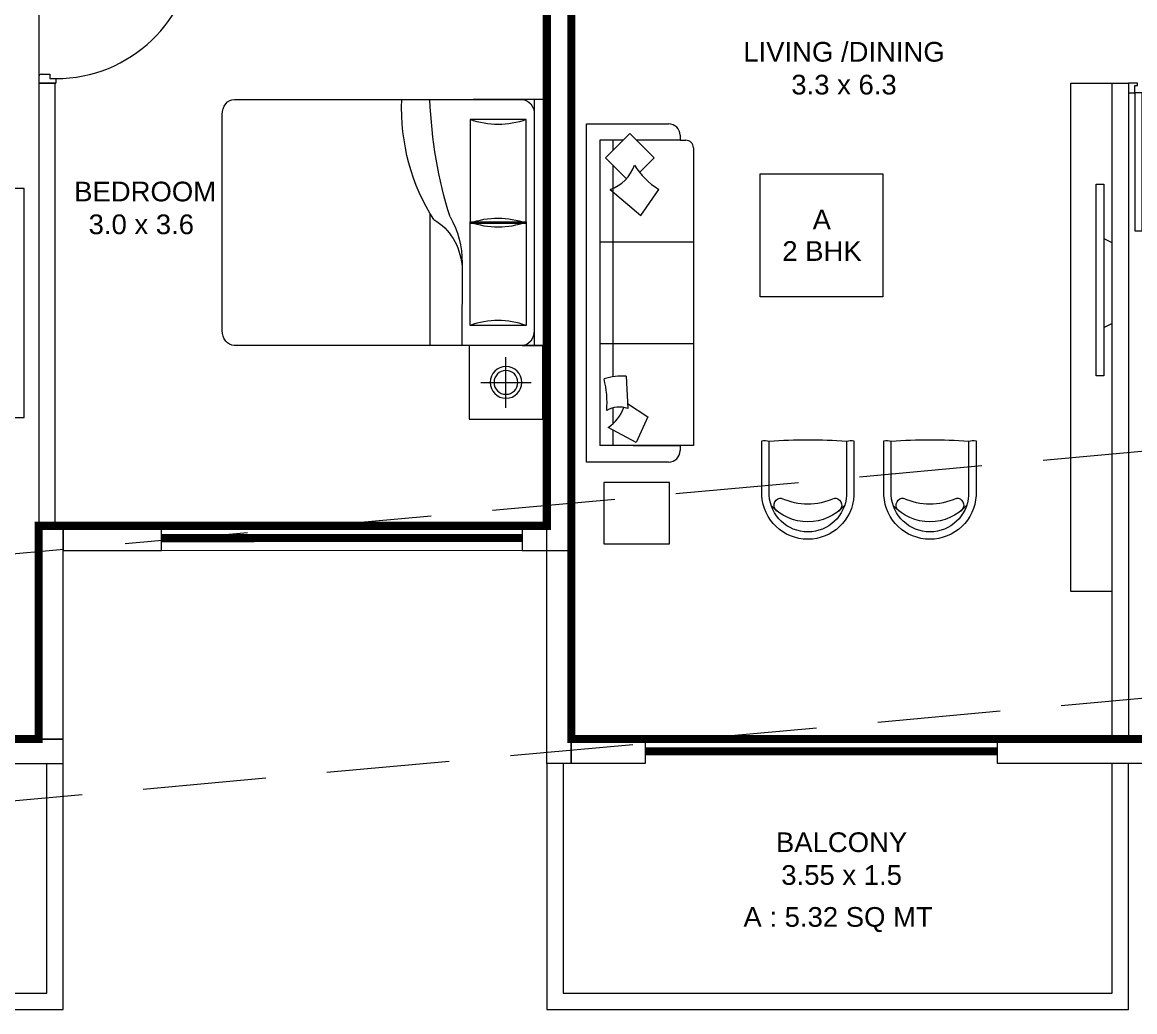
# Model space of a CAD drawing. Header units: inches. Extents: x 27644242 to 29761523, y -859349 to 216979.
# Drawn here: x 29175980 to 29182768, y -566356 to -560322 of the extents above; entities that cross this region are included whole.
import ezdxf

# ---------------------------------------------------------------- set-up
doc = ezdxf.new("R2010")
doc.units = ezdxf.units.IN
doc.header["$MEASUREMENT"] = 0
doc.set_wipeout_variables(frame=1)
doc.linetypes.add('01-Xref Col Podium Lvl-1$0$HIDDEN', pattern=[0.375, 0.25, -0.125])
doc.linetypes.add('DASHED', pattern=[0.75, 0.5, -0.25])
doc.layers.get('Defpoints').update_dxf_attribs({"color": 8})
for name, color, linetype, lineweight in [('DOOR', 4, 'Continuous', 0), ('DOORS', 1, 'Continuous', 9), ('ELEVATION', 40, 'Continuous', 13), ('FURN', 250, 'Continuous', 0), ('RVA Site Boundary', 17, 'Continuous', 15), ('WALL', 7, 'Continuous', 20), ('WINDOW', 162, 'Continuous', 13)]:
    doc.layers.add(name, color=color, linetype=linetype, lineweight=lineweight)
doc.layers.add('text', color=7, linetype='Continuous')
doc.styles.add('AMITS', font='arial.ttf')

# ---------------------------------------------------------------- blocks, each defined once
blk = doc.blocks.new('A$C6E20521E-flat-1-flatten-1')
at = {"layer": 'DOORS', "color": 251}
for p, q in [((-62.99910065159202, 103.4984974906001), (-62.99910404905677, 948.8991733481562)), ((-62.99910404905677, 948.8991733481562), (-26.99961033836007, 948.8991734928568)), ((-26.99960694089532, 103.4984976353007), (-26.99961033836007, 948.8991734928568)), ((-899.9873282499611, -5.018892261432484e-05), (-899.9873286634684, 103.4984941276998)), ((-872.9877083823085, 103.4984942361407), (-899.9873286634684, 103.4984941276998)), ((-872.9877082370222, 67.49900052427984), (-872.9877083823085, 103.4984942361407)), ((-26.99960694089532, 103.4984976353007), (-62.99910065159202, 103.4984974906001)), ((-26.99960694089532, 103.4984976353007), (1.329183578491211e-05, 103.4984977437707)), ((-26.999606795609, 67.49900392343989), (-26.99960694089532, 103.4984976353007)), ((1.370534300804138e-05, -4.657285171560943e-05), (1.329183578491211e-05, 103.4984977437707)), ((1.370534300804138e-05, 1.455191522836685e-10), (-899.9873282499611, -1.481217623222619e-06)), ((-845.9880880042911, 67.49900063286259), (-872.9877082370222, 67.49900052427984)), ((-845.9880877882242, 13.49976011757462), (-845.9880880042911, 67.49900063286259)), ((-53.99922686442733, 13.49976329991841), (-53.99922708049417, 67.49900381497355)), ((-53.99922708049417, 67.49900381497355), (-26.999606795609, 67.49900392343989)), ((-859.4878978766501, -5.002611578674987e-05), (-899.9873282499611, -5.018892261432484e-05)), ((-40.49941666796803, -4.673542207456194e-05), (1.370534300804138e-05, -4.657285171560943e-05))]:
    blk.add_line(p, q, dxfattribs=at)
at = {"layer": 'DOORS', "color": 251, "extrusion": (0, 0, -1)}
for centre, major_axis, ratio, start_param, end_param in [((-26.99960694089532, 103.4984976353589), (-729.2673378727984, -428.7948433508517), 0.9999999999999949, 0.5315346146767524, 2.05976489707718), ((-859.4878979288042, 13.49976006335783), (-11.69117850705555, -6.749905084067657), 0.9999999999999948, 3.665191426771261, 5.235987753503633), ((-40.4994167201221, 13.49976335410975), (-11.69117850705555, -6.749905084067657), 0.9999999999999948, 5.235987753503633, 6.806784080361053)]:
    blk.add_ellipse(centre, major_axis=major_axis, ratio=ratio, start_param=start_param, end_param=end_param, dxfattribs=at)
blk = doc.blocks.new('A$C700F438C')
at = {"layer": 'FURN', "color": 8, "extrusion": (-6.65398739e-08, 5.27913299e-08, 0.9999999999999966)}
for p, q in [((0.0734448978928413, 1.500018697595919, 3.56294328903e-05), (1.830344896276073, 1.500093958229854, 3.57463328235e-05)), ((1.97999489614267, 1.500100368813264, 3.57562901776e-05), (1.529994896554853, 1.500081092084201, 3.57263482513e-05)), ((1.97999489614267, 1.500100368813264, 3.57562901776e-05), (1.529994896554853, 1.500081092084201, 3.57263482513e-05)), ((1.979988255154239, 1.500090496948359, 3.57562902558e-05), (1.530026043945326, 1.500090964999344, 3.57263498039e-05)), ((1.903794896210456, 1.500097104620408, 3.57512200111e-05), (1.903859151974756, 9.71059967014e-05, 3.58304112815e-05)), ((5.52370602236e-05, 0.0914469115035672, 3.56989099295e-05), (-1.1843185348e-06, 1.408559410292582, 3.56293740573e-05)), ((1.85480011810614, 1.378195005708903, 3.57543952774e-05), (1.512075118414941, 1.378180324337904, 3.57315911756e-05)), ((1.512075118414941, 1.378180324337904, 3.57315911756e-05), (1.512102174376195, 0.7465803249344845, 3.57649359799e-05)), ((1.85483967406617, 0.7465950068410621, 3.5787740913e-05), (1.85480011810614, 1.378195005708903, 3.57543952774e-05)), ((1.267274926716709, 0.7990448372490846, 3.57458755325e-05), (1.267309152548477, 6.98379925552e-05, 3.57880567634e-05)), ((1.512101874515792, 0.7535803248973707, 3.57645664195e-05), (1.854839374205766, 0.7535950068038347, 3.57873713561e-05)), ((1.512128930475228, 0.1219803254939507, 3.57979112238e-05), (1.512101874515792, 0.7535803248973707, 3.57645664195e-05)), ((1.854839374205766, 0.7535950068038347, 3.57873713561e-05), (1.854853930166427, 0.1219950068650633, 3.58207153255e-05)), ((1.512102174376195, 0.7465803249344845, 3.57649359799e-05), (1.85483967406617, 0.7465950068410621, 3.5787740913e-05)), ((1.463150107949331, 0.5030157277345779, 3.5774536812e-05), (1.463171652372693, 7.82281888405e-05, 3.58010889876e-05)), ((1.854853930166427, 0.1219950068650633, 3.58207153255e-05), (1.512128930475228, 0.1219803254939507, 3.57979112238e-05)), ((1.830409152040374, 9.39596061471e-05, 3.5825524094e-05), (0.0735091536553227, 1.86989722124e-05, 3.57086241607e-05)), ((1.903859151974756, 9.71059967014e-05, 3.58304112815e-05), (1.980059151905152, 0.000100370189557, 3.5835481448e-05))]:
    blk.add_line(p, q, dxfattribs=at)
at = {"layer": 'FURN', "linetype": 'Continuous', "lineweight": 0, "extrusion": (-6.65398739e-08, 5.27913299e-08, 0.9999999999999966)}
blk.add_line((1.830411343788, 9.59323838288e-05, 3.58255241331e-05), (1.917418467628522, 9.76868394673e-05, 3.58313134861e-05), dxfattribs=at)
at = {"layer": 'FURN', "color": 8, "extrusion": (6.65398739000137e-08, -5.279133024001068e-08, -0.9999999999999967)}
blk.add_ellipse((0.0734539332624991, 1.40857777869769, 3.56342607795e-05), major_axis=(3.917071146600001e-06, -0.09144091911745802, 4.827548400000001e-09), ratio=0.8032073384844304, start_param=1.570796326798626, end_param=3.141592653595563, dxfattribs=at)
at = {"layer": 'FURN', "color": 8, "extrusion": (6.653987390000091e-08, -5.279132991157698e-08, -0.9999999999999962)}
blk.add_ellipse((1.9588795760028, 1.454399361333457, 3.5757297784e-05), major_axis=(4.614118608890013e-05, -1.077129556435492, 5.686617200000081e-08), ratio=0.8032073384863767, start_param=0.8805869663578222, end_param=1.613255630245892, dxfattribs=at)
at = {"layer": 'FURN', "color": 8, "extrusion": (6.653987389999814e-08, -5.279132986689414e-08, -0.9999999999999967)}
blk.add_ellipse((3.066950111988262, 1.602541370870198, 3.58232080444e-05), major_axis=(9.60825641048e-05, -2.242971343530324, 1.184158334e-07), ratio=0.8032073384830688, start_param=1.197174663451374, end_param=1.525138319639651, dxfattribs=at)
at = {"layer": 'FURN', "color": 8, "extrusion": (6.653987390001414e-08, -5.279133024045852e-08, -0.9999999999999966)}
blk.add_ellipse((1.830351004307885, 1.408673395888399, 3.57511594409e-05), major_axis=(3.917070531000001e-06, -0.0914409191174582, 4.8275484e-09), ratio=0.8032073384844299, start_param=3.141592653587181, end_param=4.712388980382991, dxfattribs=at)
at = {"layer": 'FURN', "color": 8, "extrusion": (6.65398738999977e-08, -5.279132984662301e-08, -0.9999999999999961)}
blk.add_ellipse((1.683422688125574, 2.109731956150653, 3.57043730368e-05), major_axis=(3.26422560197e-05, -0.7620076593121435, 4.022956970000001e-08), ratio=0.803207338485015, start_param=-0.2837941239958099, end_param=0.2837941239958015, dxfattribs=at)
at = {"layer": 'FURN', "color": 8, "extrusion": (6.653987395153829e-08, -5.279132985506829e-08, -0.9999999999999966)}
blk.add_ellipse((0.6693184917839972, 0.0845358356673387, 3.57438074694e-05), major_axis=(-0.7051042924152645, -0.6147182222742352, -1.44657583e-08), ratio=0.6046171697044727, start_param=2.952061422325571, end_param=3.536755933202645, dxfattribs=at)
at = {"layer": 'FURN', "color": 8, "extrusion": (6.653987392887314e-08, -5.279132989028567e-08, -0.9999999999999969)}
blk.add_ellipse((-0.0315052721907705, 0.1902796698749398, 3.56915923838e-05), major_axis=(-1.466956369304711, -0.4935622255935573, -7.155528560000007e-08), ratio=0.5810071678568102, start_param=3.019706066902618, end_param=3.343380915826029, dxfattribs=at)
at = {"layer": 'FURN', "color": 8, "extrusion": (-6.65398738999986e-08, 5.279132984662252e-08, 0.9999999999999961)}
blk.add_ellipse((1.683455694585063, 1.485123548410683, 3.57373491404e-05), major_axis=(3.26422560253e-05, -0.7620076593121435, 4.022956970000001e-08), ratio=0.8032073384850026, start_param=-0.2837941239958166, end_param=0.2837941239958039, dxfattribs=at)
at = {"layer": 'FURN', "color": 8, "extrusion": (6.653987389999818e-08, -5.27913298467047e-08, -0.9999999999999962)}
blk.add_ellipse((1.683518668307442, 0.0150517847331457, 3.5814960377e-05), major_axis=(3.264225508040042e-05, -0.7620076593121599, 4.022956970000062e-08), ratio=0.8032073384865159, start_param=2.857798529592992, end_param=3.425386777583513, dxfattribs=at)
at = {"layer": 'FURN', "color": 8, "extrusion": (-6.653987390000046e-08, 5.279132984662319e-08, 0.9999999999999963)}
blk.add_ellipse((1.683539174768156, -0.6095566235422895, 3.58479356493e-05), major_axis=(3.26422560175e-05, -0.7620076593121435, 4.02295697e-08), ratio=0.8032073384850155, start_param=2.857798529593992, end_param=3.425386777585604, dxfattribs=at)
at = {"layer": 'FURN', "color": 8, "extrusion": (6.653987390001373e-08, -5.279133024062744e-08, -0.9999999999999969)}
blk.add_ellipse((0.0735103556726244, 0.0914412343101958, 3.57037979235e-05), major_axis=(3.917070298899999e-06, -0.09144091911745819, 4.827548399999999e-09), ratio=0.8032073384844313, start_param=-5.7712e-12, end_param=1.57079632679118, dxfattribs=at)
at = {"layer": 'FURN', "color": 8, "extrusion": (6.65398739000147e-08, -5.279133024001162e-08, -0.9999999999999967)}
blk.add_ellipse((1.830407426718011, 0.091536851501246, 3.58206965849e-05), major_axis=(3.917071145300001e-06, -0.09144091911745802, 4.827548400000001e-09), ratio=0.803207338484428, start_param=-1.570796326791178, end_param=5.7536e-12, dxfattribs=at)
blk = doc.blocks.new('BEDROOM')
at = {"layer": 'FURN', "linetype": 'Continuous', "extrusion": (-5.003048166632985e-08, -8.665531942546749e-08, 0.999999999999995)}
for p, q in [((1066.070232762847, 501.3380505466466, -0.000171289452720232), (1066.070206909333, 192.6055803620838, -0.0001980427648345707)), ((911.7039847438076, 346.9718283813472, -0.0001923891247518951), (1220.436454928372, 346.9718025273832, -0.0001769430928029077))]:
    blk.add_line(p, q, dxfattribs=at)
at = {"layer": 'FURN', "ltscale": 500}
blk.add_line((1314.578011713922, 122.087698510134, -9.216121090080294e-05), (1315.198130793869, -1377.902299990721, 2.48985650263001e-05), dxfattribs=at)
at = {"layer": 'FURN', "ltscale": 0.05, "extrusion": (-5.003048166632985e-08, -8.665531942546749e-08, 0.999999999999995), "elevation": -0.0002680690688657816}
blk.add_lwpolyline([(1291.070200993554, 121.9717966123281), (841.0702009935537, 121.9718342963589), (841.0702386748651, 571.971834296358), (1291.070238674865, 571.9717966123263)], close=True, dxfattribs=at)
at = {"layer": 'FURN', "linetype": 'Continuous', "extrusion": (-5.003048166632985e-08, -8.665531942546749e-08, 0.999999999999995)}
for radius in [96.95097812864591, 72.76423796726482]:
    blk.add_circle((1066.070219836068, 346.9718154543436, -0.0002680690688657944), radius, dxfattribs=at)
at = {"layer": 'FURN', "extrusion": (-3.01071703099981e-07, 1.307071692000439e-07, 0.9999999999999463), "xscale": -1000.000000000015, "yscale": 1000.000000000015, "zscale": 1000.000000000007, "rotation": 180.0236273616612}
blk.add_blockref('A$C700F438C', (-665.4810132270508, 121.3715413175769, -0.03630746716227812), dxfattribs=at)
blk = doc.blocks.new('sofa-14')
at = {"color": 0, "linetype": 'ByBlock'}
for p, q in [((1.350000000000023, 0.6999999999999886), (0.1500000000000341, 0.6999999999999886)), ((0.75, 0.09999999999999432), (0.75, 0.6999999999999886)), ((0.1000000000000227, 0.5999999999999943), (0.05000000000001137, 0.5999999999999943)), ((0.1000000000000227, 0.6500000000000057), (0.1000000000000227, 0.292116317019719)), ((1.400000000000034, 0.3318726589192238), (1.400000000000034, 0.6500000000000057)), ((1.450000000000017, 0.5999999999999943), (1.400000000000034, 0.5999999999999943)), ((0, 0.5500000000000114), (0, 0)), ((1.5, 0), (1.5, 0.5500000000000114)), ((1.201446509032053, 0.2280657825887147), (1.299988721099055, 0.3779428119367196)), ((1.299988721099055, 0.3779428119367196), (1.467510481612976, 0.3007739843259856)), ((0.04850262784793813, 0.2137917797936666), (0.1470448399149689, 0.3636688091416715)), ((0.1470448399149689, 0.3636688091416715), (0.3145666004288898, 0.2864999815309375)), ((1.467510481612976, 0.3007739843259856), (1.368968269545974, 0.1161040731650758)), ((0.3145666004288898, 0.2864999815309375), (0.2160243883618591, 0.1018300703700277)), ((0.1000000000000227, 0.1989949190270011), (0.1000000000000227, 0.09999999999999432)), ((0.2684091107207394, 0.1999999999999886), (1.280462027103852, 0.1999999999999886)), ((1.400000000000034, 0.09999999999999432), (1.400000000000034, 0.1742581046802059)), ((0.1000000000000227, 0.09999999999999432), (1.400000000000034, 0.09999999999999432)), ((0, 0), (1.5, 0))]:
    blk.add_line(p, q, dxfattribs=at)
for centre, radius, start, end in [((0.1500000000000341, 0.6500000000000057), 0.05, 90, 179.9999999999984), ((1.350000000000023, 0.6500000000000057), 0.05, 359.9999999999984, 90), ((0.05000000000001137, 0.5500000000000114), 0.05, 90, 180), ((1.450000000000017, 0.5500000000000114), 0.05, 0, 90), ((1.15895963735727, -0.01681220287790097), 0.2485364400463335, 32.33007279789855, 80.1570426071907), ((0.006015756173155751, -0.03108620567294906), 0.2485364400463335, 32.33007279789855, 80.1570426071907)]:
    blk.add_arc(centre, radius, start, end, dxfattribs=at)
blk = doc.blocks.new('SALE 2')
at = {"layer": 'Defpoints', "ltscale": 500}
blk.add_lwpolyline([(-3258.929488264024, 5470.969117764267, 50, 50, 0), (-3258.934870611876, 3220.96944537817, 50, 50, 0), (-3408.938475448638, 3220.96944537817, 50, 50, 0), (-3408.938252910972, 3320.969120983034, 50, 50, 0), (-5057.397586330771, 3320.970581232687, 50, 50, 0), (-5057.403212107718, 1870.960457351641, 50, 50, 0), (-6957.22530747205, 1870.98896051792, 50, 50, 0), (-6957.231508206576, 3320.992158520152, 50, 50, 0), (-9357.59961847961, 3320.970315747429, 50, 50, 0), (-9357.20150775835, -2629.356312982971, 50, 50, 0), (-5957.400441475213, -2629.356344503234, 50, 50, 0), (-5957.400442112237, -3029.509866380249, 50, 50, 0), (-2857.454522270709, -3029.202851366252, 50, 50, 0), (-2857.454522270709, -3028.880957570975, 50, 50, 0), (741.4246017187834, -3029.115235683857, 50, 50, 0), (741.4246017187834, -1728.951738186413, 50, 50, 0), (3841.512221552432, -1729.063086691895, 50, 50, 0), (3841.472131770104, 1870.803192986757, 50, 50, 0), (2940.951205343008, 1870.96863782953, 50, 50, 0), (2940.951204590499, 3320.969205299974, 50, 50, 0), (741.28285600245, 3320.968637426733, 50, 50, 0), (741.28285600245, 5470.969117764267, 50, 50, 0), (-3258.929488264024, 5470.969117764267, 50, 50, 0)], format="xyseb", dxfattribs=at)
at = {"layer": 'ELEVATION', "ltscale": 500}
for points in [[(-3008.787233490497, -3179.083091529435), (-3008.787233490497, -4679.083086452796), (891.2126717306674, -4679.083086452796), (891.2126796580851, -3179.083086452796)], [(-2908.787233326584, -3179.083091529435), (-2908.787233326584, -4579.083086288883), (791.212672226131, -4579.083086288883), (791.2126794941723, -3179.083085792256)]]:
    blk.add_lwpolyline(points, dxfattribs=at)
at = {"layer": 'WALL', "ltscale": 500}
for p, q in [((3991.282640326768, -1879.012267462676), (3991.282856240869, 2020.720496937283)), ((3841.518771458417, -1729.012267462676, -3.857720164265801e-07), (3841.282856240869, 1870.968637426733)), ((3991.282654166222, -1629.012267462676, -3.911299895189083e-07), (3991.322946023196, -1629.012267462676, -3.911299895189083e-07)), ((3691.303117163479, -1729.012267462676, -3.911299895189083e-07), (3841.522048074752, -1729.012267462676, -3.911299895189083e-07)), ((3691.303117163479, -1729.012267462676, -3.911299895189083e-07), (3691.343207042664, -1879.012267462676, -3.911299895189083e-07)), ((3691.343207042664, -1879.012267462676, -3.911299895189083e-07), (3991.28264586255, -1879.012267462676, -3.911299895189083e-07))]:
    blk.add_line(p, q, dxfattribs=at)
at = {"layer": 'WALL', "color": 7, "ltscale": 500}
blk.add_lwpolyline([(741.28285600245, 970.968637426733), (741.2811407893896, -1729.076822491596), (841.2811410278082, -1729.076822491596), (841.2828562408686, 970.968637426733), (740.8341615647078, 970.968637426733)], dxfattribs=at)
for points in [[(741.2828557565808, -3029.103134611039), (891.28285253793, -3029.063044731854), (891.5592461228371, -1729.076822491596), (741.5592493414879, -1729.076822491596)], [(1491.342915199697, -1878.728775262018), (1491.302825320512, -1728.728778480669), (891.5276792384684, -1729.038152522058), (891.5276792384684, -1879.038149303407)], [(891.2126796580851, -3179.083086452796), (891.1725897789001, -3029.083089671447), (41.23129562288523, -3029.083089671447), (41.23129562288523, -3179.083086452796)]]:
    blk.add_lwpolyline(points, close=True, dxfattribs=at)
at = {"layer": 'WINDOW', "ltscale": 500}
for p, q in [((3691.303117163479, -1729.012267462676, -3.911299895189083e-07), (1491.303058236837, -1729.600252385717)), ((1491.342915199697, -1878.728775262018), (3691.342974126339, -1878.14079035155, -3.911299895189083e-07))]:
    blk.add_line(p, q, dxfattribs=at)
at = {"layer": 'WINDOW', "ltscale": 500, "const_width": 50, "elevation": -3.911299895189083e-07}
blk.add_lwpolyline([(1491.322880975902, -1803.768866747734), (3691.322939902544, -1803.180881837266)], dxfattribs=at)
at = {"layer": 'FURN', "ltscale": 500, "xscale": -1, "rotation": 180}
blk.add_blockref('BEDROOM', (2526.593672621995, -507.2728479227517, 7.117530857045796e-05), dxfattribs=at)
at = {"layer": 'FURN', "ltscale": 1000, "xscale": 931.2742623500526, "yscale": 931.2742623500526, "zscale": 931.2742623500526, "rotation": 90.00000000000006}
blk.add_blockref('sofa-14', (651.8919836431742, -1068.706792483456), dxfattribs=at)
at = {"layer": 'WALL', "ltscale": 500, "xscale": -1, "rotation": 269.9999999999992}
blk.add_blockref('A$C6E20521E-flat-1-flatten-1', (742.5834839120507, 1870.955965469941), dxfattribs=at)
at = {"layer": 'text', "ltscale": 100, "insert": (2225.137001376599, 369.7314672548091), "char_height": 120, "width": 1715.234679162502, "attachment_point": 3, "style": 'AMITS'}
blk.add_mtext('\\pxqc; BEDROOM\\P3.0 x 3.6', dxfattribs=at)
blk = doc.blocks.new('DOOR_750')
at = {"layer": 'DOOR'}
for points in [[(-70, 50), (-32.5, 50), (-32.5, 750), (-70, 750)], [(-750, 50), (-717.5, 50), (-717.5, 12.5), (-705, 12.5), (-705, 0), (-750, 0)], [(0, 50), (-32.5, 50), (-32.5, 12.5), (-45, 12.5), (-45, 0), (0, 0)]]:
    blk.add_lwpolyline(points, close=True, dxfattribs=at)
at = {"layer": 'DOOR', "linetype": 'DASHED', "ltscale": 10}
blk.add_arc((-2.421077079540668, 38.02074629857511), 715.1792562178572, 95.42209849767376, 179.0402507183887, dxfattribs=at)
blk = doc.blocks.new('TVVVV')
at = {"layer": 'FURN', "ltscale": 1000, "elevation": 0.004495833405538135}
blk.add_lwpolyline([(-129.8804096404929, 740.2733779274859), (-81.95994109939784, 740.2733779274859), (-81.95994109939784, -428.552651045844), (-129.8804096404929, -428.552651045844)], close=True, dxfattribs=at)
for points in [[(-129.8804096404929, 446.7448370812926), (-178.6603210289031, 421.9872146998532)], [(-129.8804096404929, -95.73732633609325), (-178.6603210289031, -70.97970395465381)]]:
    blk.add_lwpolyline(points, dxfattribs=at)
blk = doc.blocks.new('sofasaaaaaaaaaaa')
at = {"color": 0, "linetype": 'ByBlock'}
for p, q in [((-275.3917356804013, 791.2210262845001), (1540.592771608382, 791.2210262845001)), ((298.8937613889575, 791.2210262845001), (298.8937613889575, 220.815540595082)), ((919.7432634159923, 791.2210262845001), (919.7432634159923, 220.815540595082)), ((1540.592771608382, 791.2210262845001), (1540.592771608382, 220.815540595082)), ((-352.1098791211843, 709.734528328865), (-321.9554487988353, 709.7345283288827)), ((-321.9554487988353, 709.7345283288923), (-321.9554487988353, 744.6573131669875)), ((-321.9554487988353, 709.7345283288923), (-321.9554487988353, 443.6810188067457)), ((1540.592771608382, 709.734528328876), (1570.747201934457, 709.734528328876)), ((1540.592771608382, 424.4569274769865), (1540.592771608382, 709.7345283288923)), ((-421.9554487988353, 139.3290426394742), (-421.9554487988353, 639.8889586525956)), ((1640.592771608382, 639.888958652622), (1640.592771608382, 139.3290426394742)), ((-214.3742380328476, 551.2622295704832), (-362.5390658937395, 403.0974017087301)), ((-125.9366890639067, 462.8246806018697), (-214.3742380328476, 551.2622295704832)), ((137.2777718193829, 470.5271256867554), (-22.2311651520431, 579.5098788459263)), ((1283.284634619951, 389.0566204553288), (1365.528510704637, 514.1448194208906)), ((1365.528510704637, 514.1448194208906), (1521.537214651704, 442.2794764113123)), ((-22.2311651520431, 283.1802231224447), (137.2777718193829, 470.5271256867554)), ((1521.537214651704, 442.2794764113123), (1429.767388798296, 270.3011411166608)), ((-362.5390658937395, 403.0974017087301), (-214.3742380328476, 254.9325738469761)), ((-321.9554487988353, 362.51378461074), (-321.9554487988353, 220.815540595082)), ((-214.3742380328476, 254.9325738469761), (-86.6360858604312, 382.6707260220119)), ((1117.749980900437, 382.0455183974873), (1313.907983660698, 390.3536505373195)), ((-261.7437027357519, 302.3020385507443), (-321.9554487988353, 302.3020385507443)), ((1120.527105182409, 302.3020385507443), (-167.0047733299434, 302.3020385507443)), ((1405.374500907958, 302.3020385507443), (1309.889431521297, 302.3020385507443)), ((1540.592771608382, 302.3020385507443), (1446.843474458903, 302.3020385507443)), ((-321.9554487988353, 220.815540595082), (1540.592771608382, 220.815540595082)), ((1640.592771608382, 139.3290426394742), (-421.9554487988353, 139.3290426394742))]:
    blk.add_line(p, q, dxfattribs=at)
for centre, radius, start, end in [((-275.3917356804013, 744.6573131669875), 46.56371311749998, 90, 180), ((-352.1098791211843, 639.8889586525956), 69.84556967625394, 90, 180), ((1570.747201934457, 639.888958652622), 69.84556967625394, 0, 90), ((-415.4233663976192, 824.5372522280895), 463.2909677789618, 301.9301103235337, 328.0698896764967), ((-242.2023260742426, 211.3738900653625), 231.3946004190347, 18.07850598025853, 71.92149401940894), ((1464.845580041409, 354.2132757290346), 348.2096906668939, 175.4154839196158, 198.0697385219989), ((1460.010690629482, 339.5682212631773), 154.6776028064246, 160.83250365948, 209.9234685522842), ((1234.191754773259, 146.5196341904211), 231.4555898712559, 32.33007279823297, 71.50567280461911), ((1279.781079672277, -337.5069237335356), 601.6894877269607, 85.59898181626238, 104.040193599912)]:
    blk.add_arc(centre, radius, start, end, dxfattribs=at)
blk = doc.blocks.new('cha-1')
at = {"color": 0, "linetype": 'ByBlock'}
for points in [[(375.000000000001, 10.08829778822792), (375.0000000000019, 453.4284097437871, 0.950857574016556), (-374.9999999999981, 453.4284097437962), (-374.9999999999992, 10.08829778822701)], [(315.0000000000015, 11.12363925101272), (315.0000000000017, 451.8512071980936, 0.9465041041330289), (-314.9999999999983, 451.8512071980963), (-314.999999999999, 11.12363925101226)]]:
    blk.add_lwpolyline(points, format="xyb", dxfattribs=at)
for centre, radius, start, end in [((1.70530256582424e-12, 263.1091846612949), 404.7300472056535, 42.45732526136032, 137.5426747386397), ((-217.1740958400895, 533.1712590142602), 58.22964317194941, 126.2045344340274, 258.1486303766141), ((217.1740958401004, 533.1712590142602), 58.22964317194941, 281.851369623386, 53.79546556597262), ((-223.9985870109443, 500.6499505289908), 25, 258.1486303766141, 294.8491675096871), ((2.614797267597169e-12, 16.96310409374883), 508.0368959062505, 65.15083249031288, 114.8491675096871), ((223.9985870109559, 500.6499505289908), 25, 245.1508324903129, 281.851369623386), ((-346.9729847609161, 124.9441747154692), 118.2259956521311, 256.2867361638205, 285.6904241518339), ((1.932676241267473e-12, 4465.657915916636), 4465.657915916638, 265.9550929767302, 274.0449070232698), ((346.9729847609184, 124.9441747154715), 118.2259956521311, 254.3095758481661, 283.7132638361794)]:
    blk.add_arc(centre, radius, start, end, dxfattribs=at)
blk = doc.blocks.new('SALE  3')
at = {"layer": 'Defpoints', "ltscale": 500}
blk.add_lwpolyline([(-5334.328300159425, 3284.324125061452, 50, 50, 0), (-5334.32830016315, 1034.317045044852, 50, 50, 0), (-5184.328303381801, 1034.331211518787, 50, 50, 0), (-5184.328303381801, 1134.324128280801, 50, 50, 0), (-3884.01309100166, 1134.338294754736, 50, 50, 0), (-3884.230246007442, -315.6475355533767, 50, 50, 0), (-2084.311209838837, -315.6758685005479, 50, 50, 0), (-2084.311209838837, 1134.286911327566, 50, 50, 0), (315.6887901611626, 1134.286911327566, 50, 50, 0), (315.6706251427531, -4313.384414293105, 50, 50, 0), (-2984.320288766176, -4313.479417819763, 50, 50, 0), (-2984.302119772881, -5215.770863329759, 50, 50, 0), (-5984.311205957085, -5215.675865533354, 50, 50, 0), (-5984.311206672341, -5215.675868469174, 50, 50, 0), (-9384.32878369838, -5215.675864876132, 50, 50, 0), (-9384.32878369838, 3284.324128281383, 50, 50, 0), (-7984.310719866306, 3284.32412506215, 50, 50, 0)], format="xyseb", dxfattribs=at)
at = {"layer": 'ELEVATION', "ltscale": 500}
for points in [[(-9534.328783936799, -5365.675866118167), (-9534.328783936799, -6865.728079155029), (-5984.328878715634, -6865.728079155029), (-5984.328870788217, -5365.675861041585)], [(-9434.328783772886, -5365.675866118167), (-9434.328783772886, -6765.728078991116), (-6084.328878350556, -6765.728078991116), (-6084.328870952129, -5365.675860513118)]]:
    blk.add_lwpolyline(points, dxfattribs=at)
at = {"layer": 'FURN', "ltscale": 500}
blk.add_lwpolyline([(-6086.02049183473, -4315.675868442631), (-6336.02049183473, -4315.675868442631), (-6336.020492844284, -1215.67586853978), (-6086.020492844284, -1215.67586853978)], close=True, dxfattribs=at)
at = {"layer": 'FURN', "ltscale": 1000}
blk.add_lwpolyline([(-7482.910192150623, -2518.358284125978), (-8232.910192150623, -2518.358284125978), (-8232.910192150623, -1768.358284125978), (-7482.910192150623, -1768.358284125978)], close=True, dxfattribs=at)
at = {"layer": 'FURN', "ltscale": 500, "elevation": 0.0004812339559975911}
blk.add_lwpolyline([(-9186.04727037996, -4025.978172514413), (-8786.047308061272, -4025.978172514413), (-8786.047308061272, -3650.978134830366), (-9186.04727037996, -3650.978134830366)], close=True, dxfattribs=at)
at = {"layer": 'WALL', "ltscale": 500}
for points in [[(-9534.328783936799, 3434.324125065876), (-9384.32878369838, 3434.324125065876), (-9384.32878369838, -5365.675866118167), (-9534.328783936799, -5365.675866118167)], [(-6084.32878369838, -1215.675868500548), (-5984.328786917031, -1215.675868500548), (-5984.346200559288, -5215.675867253332), (-6084.346197340637, -5215.675867253332)], [(-9384.32878433168, -5365.675866118167), (-9384.32878433168, -5215.675869336817), (-8934.32878433168, -5215.675869336817), (-8934.32878433168, -5365.675866118167)], [(-6784.328784279525, -5365.675866133242), (-6784.328784279525, -5215.675869351893), (-5634.328786931932, -5215.675866134057), (-5634.328786864877, -5365.675866134057)]]:
    blk.add_lwpolyline(points, close=True, dxfattribs=at)
at = {"layer": 'WINDOW', "ltscale": 500, "const_width": 50}
blk.add_lwpolyline([(-8934.32878433168, -5290.675867727492), (-6784.328784279525, -5290.675867742568)], dxfattribs=at)
at = {"layer": 'DOOR', "xscale": 1.200000000020023, "yscale": 1.200000000020023, "zscale": 1.200000000020023, "rotation": 180}
blk.add_blockref('DOOR_750', (-5984.328786917031, -1215.675868500548), dxfattribs=at)
at = {"layer": 'FURN', "ltscale": 1000}
for name, p, rotation in [('sofasaaaaaaaaaaa', (-9430.771734002978, -1886.061297144042), 270), ('TVVVV', (-6264.680813875049, -2259.815505087317, -0.00449583336436264), 180)]:
    blk.add_blockref(name, p, dxfattribs=dict(at, rotation=rotation))
at = {"layer": 'text', "ltscale": 100, "char_height": 120, "width": 1715.234679162502, "style": 'AMITS'}
for s, insert, attachment_point in [('\\pxqc;LIVING /DINING\\P3.3 x 6.3', (-8578.030691307038, -964.9139002998127), 1), ('\\pxqc;BALCONY\\P3.55 x 1.5', (-8592.776754822582, -5784.942909002188), 1), ('\\pxqc;A : 5.32 SQ MT', (-6898.935952521861, -6240.680271206016), 3)]:
    blk.add_mtext(s, dxfattribs=dict(at, insert=insert, attachment_point=attachment_point))
at = {"layer": 'text', "color": 1, "ltscale": 100, "char_height": 120, "width": 1715.234679162502, "attachment_point": 9, "style": 'AMITS'}
for s, insert in [('\\pxqc;A', (-6998.545673325658, -2108.257766161987)), ('\\pxqc;2 BHK', (-6997.197529636323, -2299.893175034143))]:
    blk.add_mtext(s, dxfattribs=dict(at, insert=insert))
at = {"layer": 'FURN', "ltscale": 1000, "xscale": -0.7494972036074088, "yscale": 0.7494972036074088, "zscale": 0.7494972036074088, "rotation": 180.0000000002772}
for p in [(-7940.903807356954, -3390.417114951764), (-7196.103807356209, -3390.417114951764)]:
    blk.add_blockref('cha-1', p, dxfattribs=at)

msp = doc.modelspace()

# ---------------------------------------------------------------- block references
at = {"layer": 'ELEVATION', "ltscale": 500}
msp.add_blockref('SALE 2', (29175338.69289088, -561663.6924441393), dxfattribs=at)

# ---------------------------------------------------------------- next in the draw order: block references
msp.add_blockref('SALE  3', (29188714.50032038, -559477.0474514371), dxfattribs=at)

# ---------------------------------------------------------------- next in the draw order: linework, layer by layer
at = {"layer": 'RVA Site Boundary', "color": 252, "linetype": '01-Xref Col Podium Lvl-1$0$HIDDEN', "ltscale": 3000}
for points in [[(29191488.71325487, -563902.8381180576), (29184187.28717803, -564319.7242284337), (29175874.18578552, -565076.4321418892), (29175278.49641132, -565202.8510756489), (29174574.62662392, -565369.7095616976), (29155560.63143467, -570372.0404260351), (29153883.29388675, -570848.2796086239), (29153712.24541685, -570896.4621905574), (29152692.36315971, -571133.7390851978), (29152238.00920555, -571238.2916089381), (29151948.5055548, -571319.6578781), (29148234.3290047, -562717.5557021213), (29140775.90296799, -545604.2121684762), (29139276.05483869, -542213.8614933126), (29140273.4691579, -542200.7690313765), (29156841.59449146, -542036.5213825732), (29163396.40914549, -542095.5576784882), (29170882.60743449, -542073.480000028), (29185196.49914896, -542078.7754025707), (29209447.7198845, -542097.7445556162)], [(29191377.86960053, -562406.7238852995), (29184076.51451091, -562823.6059425521), (29175649.71281322, -563590.663533778), (29174949.75143778, -563739.2113753035), (29174210.75082406, -563914.3979308294), (29155164.92501292, -568925.1030111437), (29153475.09267019, -569404.8897866897), (29153338.74502219, -569443.2975065905), (29152823.9068427, -569563.0752589888), (29149610.4306436, -562120.6044362074), (29142149.33482836, -545001.1351011101), (29141568.42284037, -543688.0052500173), (29156842.27464912, -543536.5883457357), (29163391.86616969, -543595.577599214), (29170884.54180675, -543573.4808182927), (29185195.63505236, -543578.77518555), (29209444.00043931, -543597.7421051593)]]:
    msp.add_lwpolyline(points, dxfattribs=at)

doc.saveas('drawing.dxf')
